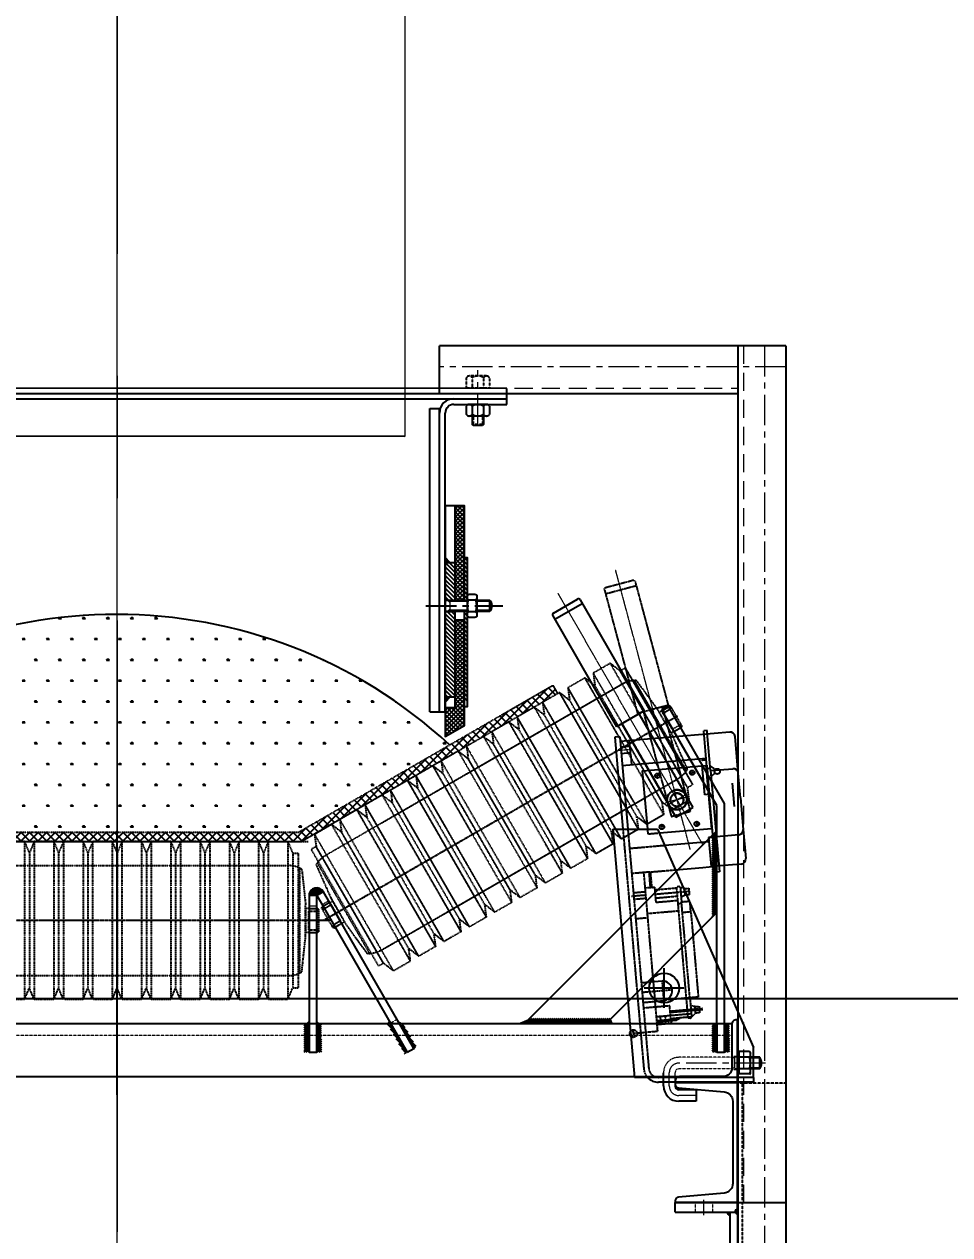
# Model space of a CAD drawing. Header units: millimetres. Extents: x -243837 to -5443, y 40 to 285140.
# Drawn here: x -191107 to -190144, y 122753 to 124011 of the extents above; entities that cross this region are included whole.
import ezdxf

# ---------------------------------------------------------------- set-up
doc = ezdxf.new("R2010")
doc.units = ezdxf.units.MM
for name, pattern in [('( Dashed )', [0.75, 0.5, -0.25]), ('CENTER', [50.8, 31.75, -6.35, 6.35, -6.35]), ('CENTER2', [1.125, 0.75, -0.125, 0.125, -0.125]), ('CONTINOUS', [0]), ('DASHDOT2', [0.5, 0.25, -0.125, 0, -0.125]), ('HIDDEN', [0.375, 0.25, -0.125]), ('HIDDEN2', [0.1875, 0.125, -0.0625])]:
    doc.linetypes.add(name, pattern=pattern)
for name, color, linetype, lineweight in [('CEN', 1, 'CENTER', 9), ('DIM', 1, 'Continuous', 9), ('HID', 2, 'HIDDEN', 5), ('HIDDEN', 2, 'HIDDEN', 0), ('R-CENTER', 1, 'CENTER2', 5), ('R-OBJECT', 2, 'Continuous', 20)]:
    doc.layers.add(name, color=color, linetype=linetype, lineweight=lineweight)
for name, color, linetype in [('CL', 7, 'Continuous'), ('DWG', 7, 'Continuous'), ('hat1', 6, 'Continuous'), ('object line', 4, 'Continuous'), ('REF', 6, 'DASHDOT2')]:
    doc.layers.add(name, color=color, linetype=linetype)
doc.styles.add('KA', font='romans.shx', dxfattribs={"width": 0.7})
doc.dimstyles.new('rakesh', dxfattribs={"dimscale": 160, "dimtxt": 2.5, "dimasz": 1, "dimexe": 0.8, "dimexo": 0.8, "dimgap": 1, "dimtad": 1, "dimdec": 0, "dimzin": 0, "dimdsep": 46, "dimtxsty": 'KA', "dimblk": 'OBLIQUE', "dimcen": 1.5, "dimclrd": 1, "dimclre": 1, "dimclrt": 2, "dimadec": 0, "dimazin": 0, "dimtfac": 1, "dimtdec": 0, "dimtmove": 0, "dimatfit": 2, "dimfxl": 0, "dimtolj": 1, "dimtzin": 0, "dimlwd": -1, "dimlwe": -1, "dimarcsym": 1})
doc.dimstyles.new('rakesh$0', dxfattribs={"dimscale": 160, "dimtxt": 2.5, "dimasz": 1, "dimexe": 0.8, "dimexo": 0.8, "dimgap": 1, "dimtad": 1, "dimdec": 0, "dimzin": 0, "dimdsep": 46, "dimtxsty": 'KA', "dimblk": 'OBLIQUE', "dimcen": 1.5, "dimclrd": 1, "dimclre": 1, "dimclrt": 2, "dimadec": 0, "dimazin": 0, "dimtfac": 1, "dimtdec": 0, "dimtmove": 0, "dimatfit": 2, "dimfxl": 1, "dimtolj": 1, "dimtzin": 0, "dimlwd": -1, "dimlwe": -1, "dimarcsym": 1})
pattern_1 = [(135, (-20903.0305, 437.4804), (-1.06066017, -1.06066017), [])]

# ---------------------------------------------------------------- blocks, each defined once
blk = doc.blocks.new('_Oblique')
at = {"color": 0, "linetype": 'ByBlock', "lineweight": -2}
blk.add_line((-0.5, -0.5), (0.5, 0.5), dxfattribs=at)
blk = doc.blocks.new('*D224')
at = {"layer": 'DEFPOINTS', "color": 0, "ltscale": 10, "transparency": 16777216}
for p in [(-106760.2, 129714.9), (-190510.6, 125814.8, -169.4), (-106760.2, 110177.3)]:
    blk.add_point(p, dxfattribs=at)
at = {"layer": 'R-OBJECT', "color": 1, "ltscale": 10, "transparency": 16777216}
for p, q in [((-190510.6, 125942.8), (-190510.6, 129906.9)), ((-106760.2, 110305.3), (-106760.2, 129906.9)), ((-190510.6, 129714.9), (-106760.2, 129714.9))]:
    blk.add_line(p, q, dxfattribs=at)
at = {"layer": 'R-OBJECT', "color": 1, "ltscale": 10, "transparency": 16777216, "xscale": 160, "yscale": 160, "zscale": 160, "rotation": 180}
blk.add_blockref('_Oblique', (-190510.6, 129714.9), dxfattribs=at)
at = {"layer": 'R-OBJECT', "color": 1, "ltscale": 10, "transparency": 16777216, "xscale": 160, "yscale": 160, "zscale": 160}
blk.add_blockref('_Oblique', (-106760.2, 129714.9), dxfattribs=at)
at = {"layer": 'R-OBJECT', "color": 2, "ltscale": 10, "transparency": 16777216, "insert": (-148635.4, 130179.7), "char_height": 400, "attachment_point": 5, "style": 'KA'}
blk.add_mtext('\\A1;83750 (HORIZONTAL PULLEY CRS.)', dxfattribs=at)
blk = doc.blocks.new('sdfsdf')
at = {"color": 4, "linetype": 'CONTINOUS', "ltscale": 0.4}
for p, q in [((96750612.5, 320537510.2), (96750612.5, 320537381.2)), ((96750614.5, 320537512.2), (96750642.5, 320537512.2)), ((96750644.5, 320537510.2), (96750644.5, 320537381.2)), ((96750612.5, 320537506.1), (96750644.5, 320537506.1)), ((96750644.5, 320537381.2), (96750612.5, 320537381.2)), ((96750618.6, 320537381.2), (96750618.6, 320537272.3)), ((96750638.4, 320537381.2), (96750638.4, 320537272.3)), ((96750618.6, 320537272.3), (96750638.4, 320537272.3))]:
    blk.add_line(p, q, dxfattribs=at)
for radius in [9.94, 6.65]:
    blk.add_circle((96750628.5, 320537287), radius, dxfattribs=at)
for centre, start, end in [((96750614.5, 320537510.2), 90, 180), ((96750642.5, 320537510.2), 360, 90)]:
    blk.add_arc(centre, 2, start, end, dxfattribs=at)
at = {"layer": 'CEN', "linetype": 'CENTER2', "ltscale": 0.5}
blk.add_line((96750628.5, 320537235), (96750628.5, 320537526.7), dxfattribs=at)
at = {"layer": 'CEN', "linetype": 'CENTER2', "ltscale": 0.4}
blk.add_line((96750640.4, 320537287), (96750616.6, 320537287), dxfattribs=at)
blk = doc.blocks.new('A$C34025915')
at = {"color": 6, "linetype": 'CENTER2', "ltscale": 0.2}
for p, q in [((0, 275.2), (0, 146.2)), ((32, 271.1), (0, 271.1)), ((30, 277.2), (2, 277.2)), ((32, 275.2), (32, 146.2)), ((0, 146.2), (32, 146.2)), ((6.1, 146.2), (6.1, 37.3)), ((25.9, 146.2), (25.9, 37.3)), ((25.9, 37.3), (6.1, 37.3))]:
    blk.add_line(p, q, dxfattribs=at)
for radius in [9.94, 6.65]:
    blk.add_circle((16, 52), radius, dxfattribs=at)
for centre, start, end in [((2, 275.2), 90, 180), ((30, 275.2), 0, 90)]:
    blk.add_arc(centre, 2, start, end, dxfattribs=at)
at = {"layer": 'CEN', "linetype": 'CENTER2', "ltscale": 0.5}
blk.add_line((16, 0), (16, 291.7), dxfattribs=at)
at = {"layer": 'CEN', "linetype": 'CENTER2', "ltscale": 0.4}
blk.add_line((4.1, 52), (27.9, 52), dxfattribs=at)
blk = doc.blocks.new('A$C52244C49')
at = {"color": 4, "linetype": 'Continuous', "ltscale": 0.4}
for p, q in [((196, 172.7), (158.9, 172.7)), ((199.7, 172.7), (196, 172.7)), ((220.9, 172.7), (199.7, 172.7)), ((220.9, 172.7), (252.8, 172.7)), ((252.8, 172.7), (282.4, 172.7)), ((153.9, 167.7), (153.9, 56.9)), ((191, 145.1), (191, 167.7)), ((205.3, 165.6), (229.2, 165.6)), ((257.8, 167.7), (257.8, 141.7)), ((287.4, 167.7), (287.4, 141.7)), ((287.4, 167.7), (287.4, 167.7)), ((189.3, 148.8), (186.1, 145.1)), ((189.3, 148.8), (194.3, 148.8)), ((194.3, 148.8), (197, 145.1)), ((156.5, 145.1), (150.3, 145.1)), ((150.3, 145.1), (150.3, 141.7)), ((191, 141.7), (150.3, 141.7)), ((191, 145.1), (156.5, 145.1)), ((178.5, 141.7), (178.5, 56.9)), ((179.5, 141.7), (179, 141)), ((179, 141), (179, 138.1)), ((179, 138.1), (179.5, 137.2)), ((179.5, 141.7), (180.1, 141)), ((179.5, 139.2), (179.5, 139.6)), ((180.1, 138.1), (179.5, 137.2)), ((180.1, 141), (180.1, 138.1)), ((185.1, 141.7), (214.6, 141.7)), ((214.6, 137.2), (185.1, 137.2)), ((188.7, 145.1), (188.7, 141.7)), ((191, 145.1), (293.3, 145.1)), ((293.3, 141.7), (191, 141.7)), ((214.6, 141.7), (214.6, 137.2)), ((257.8, 141.7), (257.8, 137.2)), ((257.8, 137.2), (287.4, 137.2)), ((261.2, 141.7), (291.9, 141.7)), ((262.2, 137.2), (262.2, 92.6)), ((285.2, 141.7), (285.2, 137.2)), ((286.3, 141.7), (286.3, 137.2)), ((287.4, 129), (287.4, 141.7)), ((293.3, 145.1), (293.3, 141.7)), ((287.4, 101.1), (287.4, 129)), ((417.2, 88.1), (417.2, 83.4)), ((397.7, 66.3), (397.7, 77.9)), ((417.7, 71.3), (417.7, 77.9)), ((169, 66.2), (153.9, 66.2)), ((159.5, 66.2), (159.5, 56.9)), ((166.1, 66.2), (166.1, 56.9)), ((169, 66.2), (178.5, 66.2)), ((394.3, 68.9), (415.8, 68.9))]:
    blk.add_line(p, q, dxfattribs=at)
at = {"color": 3, "linetype": '( Dashed )'}
for p, q in [((307.1, 108.9), (307.1, 112.9)), ((307.1, 112.9), (313.6, 112.9)), ((313.6, 112.9), (313.6, 108.9)), ((320.1, 104.4), (320.1, 111.9)), ((332, 112.9), (321.1, 112.9)), ((331, 111.9), (331, 104.4)), ((332, 112.9), (417.2, 112.9)), ((417.2, 112.9), (417.2, 104.4)), ((426.5, 108.9), (426.5, 112.9)), ((426.5, 112.9), (429.1, 112.9)), ((429.1, 116.2), (429.1, 83.7)), ((430.3, 116.2), (430.3, 83.4)), ((430.3, 112.9), (433, 112.9)), ((433, 112.9), (433, 108.9)), ((287.4, 75.2), (287.4, 101.1)), ((304.6, 103.4), (304.6, 100.9)), ((429.1, 100.9), (304.6, 100.9)), ((307.1, 108.9), (305.6, 104.4)), ((305.6, 104.4), (320.1, 104.4)), ((306, 100.9), (306, 78.9)), ((313.6, 108.9), (307.1, 108.9)), ((313.6, 108.9), (315.5, 104.4)), ((314.3, 100.9), (314.3, 78.9)), ((318.6, 100.9), (318.6, 78.9)), ((322.8, 104.4), (320.1, 104.4)), ((321.8, 103.4), (321.8, 100.9)), ((417.2, 104.4), (322.8, 104.4)), ((329.1, 100.9), (329.1, 68.9)), ((417, 104.4), (429.1, 104.4)), ((417.2, 104.4), (417.2, 88.1)), ((426.5, 108.9), (425.2, 104.4)), ((429.1, 108.9), (426.5, 108.9)), ((433, 108.9), (430.3, 108.9)), ((430.3, 104.4), (436.5, 104.4)), ((437.5, 100.9), (430.3, 100.9)), ((433, 108.9), (436.5, 104.4)), ((433.4, 104.2), (433.4, 83.4)), ((436.5, 104.4), (436.5, 83.4)), ((437.5, 103.4), (437.5, 100.9)), ((262.2, 92.6), (262.2, 56.9)), ((429.1, 83.4), (429.1, 88)), ((436.5, 91.8), (437.5, 91.8)), ((437.5, 91.8), (437.5, 68.9)), ((437.5, 89.8), (438.6, 89.8)), ((438.6, 89.8), (438.6, 68.9)), ((287.4, 75.2), (287.4, 76.7)), ((287.4, 75.2), (287.4, 56.9)), ((288.4, 75.7), (302.2, 75.7)), ((288.4, 74.2), (302.2, 74.2)), ((318.6, 78.9), (303.2, 78.9)), ((303.2, 78.9), (303.2, 76.7)), ((303.2, 76.6), (303.2, 75.2)), ((303.2, 75), (303.2, 68.9)), ((436.5, 83.4), (423.5, 83.4)), ((423.5, 83.4), (423.5, 56.9)), ((433.4, 83.4), (433.4, 68.9)), ((433.4, 83.4), (433.4, 77.9)), ((433.4, 77.9), (441.3, 77.9)), ((436.5, 83.4), (441.3, 83.4)), ((441.3, 80.9), (438.6, 80.9)), ((441.3, 74.8), (438.6, 74.8)), ((441.3, 83.4), (441.3, 68.9)), ((287.4, 68.9), (394.1, 68.9)), ((307, 68.9), (307, 56.9)), ((310.3, 68.5), (310.3, 54.6)), ((313.6, 68.9), (313.6, 56.9)), ((332.9, 56.9), (332.9, 68.9)), ((397.7, 56.9), (397.7, 66.1)), ((415.9, 68.9), (448.1, 68.9)), ((417.7, 56.9), (417.7, 71.3)), ((433.4, 72.9), (437.5, 72.9)), ((448.1, 68.9), (448.1, 53.5)), ((448.1, 53.5), (448.1, 44.6)), ((448.1, 44.6), (444.3, 44.6)), ((444.3, 44.6), (452, 44.6))]:
    blk.add_line(p, q, dxfattribs=at)
at = {"color": 1, "linetype": 'CENTER2', "ltscale": 0.4}
for p, q in [((310.4, 112.9), (310.4, 78.9)), ((407.7, 87.2), (407.7, 56.9)), ((397.7, 77.9), (417.7, 77.9)), ((407.7, 77.9), (407.7, 77.9))]:
    blk.add_line(p, q, dxfattribs=at)
at = {"color": 4, "linetype": 'Continuous', "ltscale": 0.4}
blk.add_lwpolyline([(244.2, 76.9), (185.3, 76.9), (185.3, 140.9), (249.3, 140.9), (249.3, 88.2)], dxfattribs=at)
at = {"color": 3, "linetype": '( Dashed )'}
blk.add_lwpolyline([(249.3, 88.2), (249.3, 76.9), (244.2, 76.9)], dxfattribs=at)
at = {"color": 4, "linetype": 'Continuous', "ltscale": 0.4}
for centre, radius in [((192.4, 151.7), 2.74), ((179.5, 139.4), 0.189), ((191.4, 126.5), 2.33), ((243.2, 126.5), 2.33), ((191.4, 91.3), 2.33), ((243.2, 91.3), 2.33)]:
    blk.add_circle(centre, radius, dxfattribs=at)
at = {"color": 3, "linetype": '( Dashed )'}
blk.add_circle((448.1, 44.6), 3.84, dxfattribs=at)
at = {"color": 4, "linetype": 'Continuous', "ltscale": 0.4}
for centre, radius, start, end in [((158.9, 167.7), 5, 90, 180), ((196, 167.7), 5, 90, 180), ((252.8, 167.7), 5, 0, 90), ((282.4, 167.7), 5, 0, 90), ((407.7, 77.2), 10, 4.0575, 175.9425), ((416.2, 83.4), 1, 270, 0)]:
    blk.add_arc(centre, radius, start, end, dxfattribs=at)
at = {"color": 3, "linetype": '( Dashed )'}
for centre, start, end in [((321.1, 111.9), 90, 180), ((332, 111.9), 90, 180), ((305.6, 103.4), 90, 180), ((322.8, 103.4), 90, 180), ((436.5, 103.4), 0, 90), ((288.4, 76.7), 180, 270), ((288.4, 75.2), 180, 270), ((302.2, 76.7), 270, 0), ((302.2, 75.2), 270, 0)]:
    blk.add_arc(centre, 1, start, end, dxfattribs=at)
at = {"layer": 'CEN', "linetype": 'CENTER2', "ltscale": 0.4}
for p, q in [((194.2, 126.5), (188.6, 126.5)), ((191.4, 123.7), (191.4, 129.3)), ((240.4, 126.5), (246, 126.5)), ((243.2, 123.7), (243.2, 129.3)), ((194.2, 91.3), (188.6, 91.3)), ((191.4, 94.1), (191.4, 88.5)), ((240.4, 91.3), (246, 91.3)), ((243.2, 94.1), (243.2, 88.5)), ((162.8, 68.5), (162.8, 54.6))]:
    blk.add_line(p, q, dxfattribs=at)
at = {"color": 2, "linetype": 'CENTER2', "ltscale": 0.4, "rotation": 114.9653091154607}
blk.add_blockref('sdfsdf', (331423107, 47578514), dxfattribs=at)
at = {"extrusion": (0, 0, -1), "zscale": -1, "rotation": 260.0346911340956}
blk.add_blockref('A$C34025915', (-265.7, 133.6), dxfattribs=at)
blk = doc.blocks.new('A$C29186A4B')
at = {"color": 4}
for p, q in [((4.5, 348.2), (-0.4, 347.8)), ((-0.4, 347.8), (7.7, 255)), ((4.5, 348.2), (12.7, 255)), ((-2.4, 255), (42.7, 255)), ((-2.4, 255), (19.5, 5)), ((42.7, 255), (139.3, 35)), ((139.3, 5), (139.3, 35)), ((43.7, 5), (19.5, 5)), ((139.3, 5), (43.7, 5)), ((139.3, 5), (139.3, 0)), ((139.3, 0), (43.7, 0))]:
    blk.add_line(p, q, dxfattribs=at)
at = {"color": 3, "linetype": '( Dashed )'}
for p, q in [((7.7, 255), (28.8, 13.7)), ((12.7, 255), (33.8, 14.1))]:
    blk.add_line(p, q, dxfattribs=at)
at = {"color": 1}
for p, q in [((49.3, 75), (49.3, 115)), ((69.3, 95), (29.3, 95))]:
    blk.add_line(p, q, dxfattribs=at)
at = {"color": 4}
blk.add_circle((49.3, 95), 15, dxfattribs=at)
at = {"color": 3, "linetype": '( Dashed )'}
for radius, end in [(15, 221.8103), (10, 270)]:
    blk.add_arc((43.7, 15), radius, 185, end, dxfattribs=at)
at = {"color": 4}
blk.add_arc((43.7, 15), 15, 221.8103, 270, dxfattribs=at)
blk = doc.blocks.new('A$C0224318D')
at = {"rotation": 275}
blk.add_blockref('A$C52244C49', (-1.8, 491.6), dxfattribs=at)
at = {"color": 3, "linetype": '( Dashed )'}
blk.add_blockref('A$C29186A4B', (63.3, 0), dxfattribs=at)
blk = doc.blocks.new('UUUU')
at = {"layer": 'HID', "ltscale": 0.5}
for p, q in [((18623.5, 143.9), (18631.5, 143.9)), ((19038.5, 143.9), (19030.5, 143.9))]:
    blk.add_line(p, q, dxfattribs=at)
at = {"layer": 'REF'}
for p, q in [((18653.5, 238.4), (18648.5, 226.4)), ((18653.5, 238.4), (18653.5, 74.4)), ((18653.5, 238.4), (18673.9, 238.4)), ((18673.9, 238.4), (18678.9, 226.4)), ((18673.9, 238.4), (18673.9, 74.4)), ((18683.9, 238.4), (18678.9, 226.4)), ((18683.9, 238.4), (18683.9, 74.4)), ((18704.3, 238.4), (18683.9, 238.4)), ((18683.9, 238.4), (18683.9, 74.4)), ((18704.3, 238.4), (18709.3, 226.4)), ((18704.3, 238.4), (18704.3, 74.4)), ((18714.3, 238.4), (18709.3, 226.4)), ((18714.3, 238.4), (18714.3, 74.4)), ((18734.8, 238.4), (18714.3, 238.4)), ((18714.3, 238.4), (18714.3, 74.4)), ((18734.8, 238.4), (18739.8, 226.4)), ((18734.8, 238.4), (18734.8, 74.4)), ((18744.8, 238.4), (18739.8, 226.4)), ((18744.8, 238.4), (18744.8, 74.4)), ((18765.2, 238.4), (18744.8, 238.4)), ((18744.8, 238.4), (18744.8, 74.4)), ((18765.2, 238.4), (18770.2, 226.4)), ((18765.2, 238.4), (18765.2, 74.4)), ((18775.2, 238.4), (18770.2, 226.4)), ((18775.2, 238.4), (18775.2, 74.4)), ((18795.6, 238.4), (18775.2, 238.4)), ((18775.2, 238.4), (18775.2, 74.4)), ((18795.6, 238.4), (18800.6, 226.4)), ((18795.6, 238.4), (18795.6, 74.4)), ((18805.6, 238.4), (18800.6, 226.4)), ((18805.6, 238.4), (18805.6, 74.4)), ((18826, 238.4), (18805.6, 238.4)), ((18805.6, 238.4), (18805.6, 74.4)), ((18826, 238.4), (18831, 226.4)), ((18826, 238.4), (18826, 74.4)), ((18836, 238.4), (18831, 226.4)), ((18836, 238.4), (18836, 74.4)), ((18856.4, 238.4), (18836, 238.4)), ((18836, 238.4), (18836, 74.4)), ((18856.4, 238.4), (18861.4, 226.4)), ((18856.4, 238.4), (18856.4, 74.4)), ((18866.4, 238.4), (18861.4, 226.4)), ((18866.4, 238.4), (18866.4, 74.4)), ((18886.8, 238.4), (18866.4, 238.4)), ((18866.4, 238.4), (18866.4, 74.4)), ((18886.8, 238.4), (18891.8, 226.4)), ((18886.8, 238.4), (18886.8, 74.4)), ((18896.8, 238.4), (18891.8, 226.4)), ((18896.8, 238.4), (18896.8, 74.4)), ((18917.3, 238.4), (18896.8, 238.4)), ((18896.8, 238.4), (18896.8, 74.4)), ((18917.3, 238.4), (18922.3, 226.4)), ((18917.3, 238.4), (18917.3, 74.4)), ((18927.3, 238.4), (18922.3, 226.4)), ((18927.3, 238.4), (18927.3, 74.4)), ((18947.7, 238.4), (18927.3, 238.4)), ((18927.3, 238.4), (18927.3, 74.4)), ((18947.7, 238.4), (18952.7, 226.4)), ((18947.7, 238.4), (18947.7, 74.4)), ((18957.7, 238.4), (18952.7, 226.4)), ((18957.7, 238.4), (18957.7, 74.4)), ((18978.1, 238.4), (18957.7, 238.4)), ((18957.7, 238.4), (18957.7, 74.4)), ((18978.1, 238.4), (18978.1, 74.4)), ((18978.1, 238.4), (18983.1, 226.4)), ((18988.1, 238.4), (18983.1, 226.4)), ((18988.1, 238.4), (18988.1, 74.4)), ((18988.1, 238.4), (19008.5, 238.4)), ((19008.5, 238.4), (19008.5, 74.4)), ((19008.5, 238.4), (19013.5, 226.4)), ((18642.5, 86.4), (18642.5, 226.4)), ((18648.5, 226.4), (18642.5, 226.4)), ((18648.5, 226.4), (18648.5, 86.4)), ((18678.9, 226.4), (18678.9, 86.4)), ((18709.3, 226.4), (18709.3, 86.4)), ((18739.8, 226.4), (18739.8, 86.4)), ((18770.2, 226.4), (18770.2, 86.4)), ((18800.6, 226.4), (18800.6, 86.4)), ((18831, 226.4), (18831, 86.4)), ((18861.4, 226.4), (18861.4, 86.4)), ((18891.8, 226.4), (18891.8, 86.4)), ((18922.3, 226.4), (18922.3, 86.4)), ((18952.7, 226.4), (18952.7, 86.4)), ((18983.1, 226.4), (18983.1, 86.4)), ((19013.5, 226.4), (19013.5, 86.4)), ((19013.5, 226.4), (19019.5, 226.4)), ((19019.5, 86.4), (19019.5, 226.4)), ((18639, 209.5), (18635, 172.4)), ((18641, 102.1), (18641, 210.7)), ((18652.4, 213.5), (19009.6, 213.5)), ((19021, 102.1), (19021, 210.7)), ((19023, 209.5), (19027, 172.4)), ((18621.5, 167.9), (18622.5, 168.9)), ((18621.5, 167.9), (18621.5, 144.9)), ((18621.5, 166), (18623.5, 166)), ((18622.5, 168.9), (18623.5, 168.9)), ((18622.5, 166), (18622.5, 168.9)), ((18631, 168.9), (18623, 168.9)), ((18632, 168.9), (18623.5, 168.9)), ((18632, 166), (18623.5, 166)), ((18632, 168.9), (18635, 168.9)), ((18632, 166), (18632, 146.7)), ((18635, 140.4), (18635, 172.4)), ((18635, 168.9), (18635, 143.9)), ((19027, 140.4), (19027, 172.4)), ((19030, 168.9), (19027, 168.9)), ((19027, 168.9), (19027, 143.9)), ((19030, 168.9), (19038.5, 168.9)), ((19030, 166), (19030, 146.7)), ((19030, 166), (19038.5, 166)), ((19031, 168.9), (19039.1, 168.9)), ((19039.5, 168.9), (19038.5, 168.9)), ((19040.5, 166), (19038.5, 166)), ((19039.5, 166), (19039.5, 168.9)), ((19040.5, 167.9), (19039.5, 168.9)), ((19040.5, 167.9), (19040.5, 144.9)), ((18621.5, 146.7), (18623.5, 146.7)), ((18621.5, 144.9), (18622.5, 143.9)), ((18622.5, 143.9), (18622.5, 146.7)), ((18622.5, 143.9), (18623.5, 143.9)), ((18631, 143.9), (18623, 143.9)), ((18632, 146.7), (18623.5, 146.7)), ((18632, 143.9), (18623.5, 143.9)), ((18632, 143.9), (18623.5, 143.9)), ((18632, 143.9), (18635, 143.9)), ((18639, 103.2), (18635, 140.4)), ((19023, 103.2), (19027, 140.4)), ((19030, 143.9), (19027, 143.9)), ((19030, 146.7), (19038.5, 146.7)), ((19030, 143.9), (19038.5, 143.9)), ((19030, 143.9), (19038.5, 143.9)), ((19031, 143.9), (19039, 143.9)), ((19031, 143.9), (19039.1, 143.9)), ((19031, 143.9), (19039.1, 143.9)), ((19040.5, 146.7), (19038.5, 146.7)), ((19039.5, 143.9), (19038.5, 143.9)), ((19039.5, 143.9), (19039.5, 146.7)), ((19040.5, 144.9), (19039.5, 143.9)), ((18652.4, 99.2), (19009.6, 99.2)), ((18648.5, 86.4), (18642.5, 86.4)), ((18653.5, 74.4), (18648.5, 86.4)), ((18673.9, 74.4), (18678.9, 86.4)), ((18683.9, 74.4), (18678.9, 86.4)), ((18704.3, 74.4), (18709.3, 86.4)), ((18714.3, 74.4), (18709.3, 86.4)), ((18734.8, 74.4), (18739.8, 86.4)), ((18744.8, 74.4), (18739.8, 86.4)), ((18765.2, 74.4), (18770.2, 86.4)), ((18775.2, 74.4), (18770.2, 86.4)), ((18795.6, 74.4), (18800.6, 86.4)), ((18805.6, 74.4), (18800.6, 86.4)), ((18826, 74.4), (18831, 86.4)), ((18836, 74.4), (18831, 86.4)), ((18856.4, 74.4), (18861.4, 86.4)), ((18866.4, 74.4), (18861.4, 86.4)), ((18886.8, 74.4), (18891.8, 86.4)), ((18896.8, 74.4), (18891.8, 86.4)), ((18917.3, 74.4), (18922.3, 86.4)), ((18927.3, 74.4), (18922.3, 86.4)), ((18947.7, 74.4), (18952.7, 86.4)), ((18957.7, 74.4), (18952.7, 86.4)), ((18978.1, 74.4), (18983.1, 86.4)), ((18988.1, 74.4), (18983.1, 86.4)), ((19008.5, 74.4), (19013.5, 86.4)), ((19013.5, 86.4), (19019.5, 86.4)), ((18653.5, 74.4), (18673.9, 74.4)), ((18704.3, 74.4), (18683.9, 74.4)), ((18734.8, 74.4), (18714.3, 74.4)), ((18765.2, 74.4), (18744.8, 74.4)), ((18795.6, 74.4), (18775.2, 74.4)), ((18826, 74.4), (18805.6, 74.4)), ((18856.4, 74.4), (18836, 74.4)), ((18886.8, 74.4), (18866.4, 74.4)), ((18917.3, 74.4), (18896.8, 74.4)), ((18947.7, 74.4), (18927.3, 74.4)), ((18978.1, 74.4), (18957.7, 74.4)), ((19008.5, 74.4), (18988.1, 74.4))]:
    blk.add_line(p, q, dxfattribs=at)
for centre, start, end in [((18652.5, 188.6), 90.1947, 122.8576), ((19009.5, 188.6), 57.1424, 89.8053), ((18652.5, 124.1), 237.1424, 269.8053), ((19009.5, 124.1), 270.1947, 302.8576)]:
    blk.add_arc(centre, 24.9, start, end, dxfattribs=at)
blk = doc.blocks.new('A$C48971B6E')
at = {"linetype": 'Continuous'}
h = blk.add_hatch(dxfattribs=at)
h.set_pattern_fill('ANSI31', color=1, style=0)
h.set_pattern_definition([(45, (-17817.6909, 554.75562), (-0.08838834765, 0.08838834765), [])])
h.paths.add_polyline_path([(199.5, 185.5, -0.767327), (214.4, 189.5), (207.5, 185.5)])
h = blk.add_hatch(dxfattribs=at)
h.set_pattern_fill('ANSI31', color=1, scale=12, style=0)
h.set_pattern_definition([(135, (18382.3739, -2.6995), (1.06066017, 1.06066017), [])])
h.paths.add_polyline_path([(304.5, 39.5), (301.1, 39.5), (308.8, 26.1), (311.4, 27.6)])
h.paths.add_polyline_path([(291.8, 39.5), (288.4, 39.5), (299.3, 20.6), (301.9, 22.1)])
h.paths.add_polyline_path([(284.8, 51.7), (281.3, 51.7), (288.4, 39.5), (291.8, 39.5)])
h.paths.add_polyline_path([(297.5, 51.7), (294, 51.7), (301.1, 39.5), (304.5, 39.5)])
at = {"layer": 'DWG'}
h = blk.add_hatch(dxfattribs=at)
h.set_pattern_fill('ANSI31', color=1, scale=12, angle=90, style=0)
h.set_pattern_definition(pattern_1)
h.paths.add_polyline_path([(618.5, 247.7), (623.5, 252.7), (623.5, 167.9), (618.5, 162.9)])
h = blk.add_hatch(dxfattribs=at)
h.set_pattern_fill('ANSI31', color=1, scale=12, style=0)
h.set_pattern_definition([(45, (-20479.0305, 437.4804), (-1.06066017, 1.06066017), [])])
h.paths.add_polyline_path([(194.5, 40.5), (199.5, 40.5), (199.5, 22.7), (194.5, 22.7)])
h.paths.add_polyline_path([(194.5, 52.7), (199.5, 52.7), (199.5, 40.5), (194.5, 40.5)])
h = blk.add_hatch(dxfattribs=at)
h.set_pattern_fill('ANSI31', color=1, scale=12, angle=90, style=0)
h.set_pattern_definition([(135, (-20479.0305, 437.4804), (-1.06066017, -1.06066017), [])])
h.paths.add_polyline_path([(212.5, 40.5), (207.5, 40.5), (207.5, 22.7), (212.5, 22.7)])
h.paths.add_polyline_path([(212.5, 52.7), (207.5, 52.7), (207.5, 40.5), (212.5, 40.5)])
h = blk.add_hatch(dxfattribs=at)
h.set_pattern_fill('ANSI31', color=1, scale=12, angle=90, style=0)
h.set_pattern_definition(pattern_1)
h.paths.add_polyline_path([(428.5, 57.7), (513.4, 57.7), (508.4, 52.7), (423.5, 52.7)])
h = blk.add_hatch(dxfattribs=at)
h.set_pattern_fill('ANSI31', color=1, scale=12, style=0)
h.set_pattern_definition([(45, (-20903.0305, 437.4804), (-1.06066017, 1.06066017), [])])
h.paths.add_polyline_path([(618.5, 40.5), (623.5, 40.5), (623.5, 22.7), (618.5, 22.7)])
h.paths.add_polyline_path([(618.5, 52.7), (623.5, 52.7), (623.5, 40.5), (618.5, 40.5)])
h = blk.add_hatch(dxfattribs=at)
h.set_pattern_fill('ANSI31', color=1, scale=12, angle=90, style=0)
h.set_pattern_definition(pattern_1)
h.paths.add_polyline_path([(636.5, 40.5), (631.5, 40.5), (631.5, 22.7), (636.5, 22.7)])
h.paths.add_polyline_path([(636.5, 52.7), (631.5, 52.7), (631.5, 40.5), (636.5, 40.5)])
at = {"layer": 'REF'}
h = blk.add_hatch(dxfattribs=at)
h.set_pattern_fill('ANSI37', color=256, scale=50, style=0)
h.set_pattern_definition([(45, (-24422.588, 492.919), (-4.4194174, 4.4194174), []), (135, (-24422.588, 492.919), (-4.4194174, -4.4194174), [])])
h.paths.add_polyline_path([(457.9, 395.3), (452.9, 404), (188.8, 251.5), (0, 251.5), (0, 241.5), (191.5, 241.5)])
h.paths.add_polyline_path([(0, 251.5), (-188.8, 251.5), (-452.9, 404), (-457.9, 395.3), (-191.5, 241.5), (0, 241.5)])
at = {"color": 1, "linetype": 'CENTER2'}
for p, q in [((582.4, 371.9), (214.5, 159.5)), ((0, 0), (0, 252.5)), ((221.5, 159.5), (-214.5, 159.5))]:
    blk.add_line(p, q, dxfattribs=at)
at = {"color": 0}
for p, q in [((623.5, 22.7), (623.5, 279)), ((631.5, 22.7), (631.5, 281.1)), ((623.5, 252.7), (423.5, 52.7)), ((623.5, 167.9), (508.4, 52.7)), ((-639, 52.7), (639, 52.7)), ((639, 51.5), (639, 52.7)), ((-630, -2.5), (630, -2.5))]:
    blk.add_line(p, q, dxfattribs=at)
at = {"color": 6, "linetype": 'DASHDOT2'}
blk.add_line((198.5, 241.5), (-191.5, 241.5), dxfattribs=at)
at = {"color": 0}
blk.add_lwpolyline([(623.5, 52.7), (623.5, 22.7), (631.5, 22.7), (631.5, 52.7)], dxfattribs=at)
at = {"color": 1, "linetype": 'Continuous'}
blk.add_arc((207.5, 185.5), 8, 30, 180, dxfattribs=at)
for points in [[(199.5, 55.7), (196.5, 52.7), (199.5, 52.7)], [(207.5, 55.7), (210.5, 52.7), (207.5, 52.7)], [(282.4, 55.7), (280.7, 52.7), (284.2, 52.7)], [(293.4, 52.7), (293.4, 52.7), (291.7, 55.7), (296.9, 52.7)]]:
    blk.add_solid(points, dxfattribs=at)
at = {"color": 1}
for points in [[(428.5, 57.7), (416.4, 52.7), (423.5, 52.7)], [(513.4, 57.7), (515.4, 52.7), (508.4, 52.7)]]:
    blk.add_solid(points, dxfattribs=at)
at = {"layer": 'CEN'}
for p, q in [((574, -12.2), (574, 1.5)), ((673.9, 11.5), (584, 11.5)), ((602, -22.2), (584, -22.2))]:
    blk.add_line(p, q, dxfattribs=at)
for centre, start, end in [((584, 1.5), 90, 180), ((584, -12.2), 180, 270)]:
    blk.add_arc(centre, 10, start, end, dxfattribs=at)
at = {"layer": 'DWG'}
for p, q in [((572.9, 382.6), (566, 378.6)), ((623.5, 279), (566, 378.6)), ((631.5, 281.1), (572.9, 382.6)), ((214.4, 189.5), (207.5, 185.5)), ((308.4, 26.7), (214.4, 189.5)), ((207.5, 185.5), (199.5, 185.5)), ((199.5, 185.5), (199.5, 22.7)), ((207.5, 22.7), (207.5, 185.5)), ((207.5, 185.5), (301.5, 22.7)), ((301.5, 22.7), (308.4, 26.7)), ((199.5, 22.7), (207.5, 22.7)), ((646.5, 21.5), (645, 21.5)), ((646.5, 0.4), (646.5, 23.5)), ((657.2, 23.5), (646.5, 23.5)), ((657.2, 17.5), (646.5, 17.5)), ((657.2, 23.5), (658.5, 21.4)), ((658.5, 1.7), (658.5, 21.4)), ((668, 17.5), (658.5, 17.5)), ((668, 16.8), (658.5, 16.8)), ((668, 5.5), (668, 17.5)), ((568, -12.2), (568, 1.5)), ((646.5, 1.5), (645, 1.5)), ((657.2, 5.5), (646.5, 5.5)), ((657.2, 0.4), (646.5, 0.4)), ((657.2, 0.4), (658.5, 2.5)), ((668, 6.3), (657.6, 6.3)), ((668, 5.5), (658.5, 5.5)), ((580, -2.5), (580, -12.2)), ((602, -16.2), (584, -16.2)), ((602, -16.2), (602, -28.2)), ((602, -28.2), (584, -28.2))]:
    blk.add_line(p, q, dxfattribs=at)
blk.add_lwpolyline([(644, 56.5, 0.414214), (639, 51.5), (639, 6.5, -0.414214), (630, -2.5), (585, -2.5, 0.414214), (580, -7.5), (580, -8.5), (645, -8.5), (645, 56.5), (644, 56.5), (645, 56.5)], format="xyb", dxfattribs=at)
for centre, radius, start, end in [((643.5, 11.5), 15, 336.4634, 23.5366), ((654.3, 20.5), 4.24, 315, 45), ((658.9, 11.5), 10.9, 326.6036, 33.3964), ((654.3, 2.5), 4.24, 315, 45), ((584, -12.2), 16, 180, 270), ((584, -12.2), 4, 180, 270)]:
    blk.add_arc(centre, radius, start, end, dxfattribs=at)
at = {"layer": 'HID', "ltscale": 0.5}
for p, q in [((586.2, 359.7), (579.2, 355.7)), ((219.9, 180), (213, 176)), ((207.5, 174.5), (199.5, 174.5)), ((233.7, 156.2), (226.8, 152.2)), ((207.5, 147), (199.5, 147))]:
    blk.add_line(p, q, dxfattribs=at)
at = {"layer": 'HID', "linetype": 'HIDDEN'}
for p, q in [((284, 53), (290.9, 57)), ((-639, 40.5), (639, 40.5)), ((640, 17.5), (584, 17.5)), ((645, 18.5), (639, 18.5)), ((640, 5.5), (584, 5.5)), ((645, 4.5), (639, 4.5))]:
    blk.add_line(p, q, dxfattribs=at)
at = {"layer": 'HID', "linetype": 'HIDDEN2'}
for p, q in [((640, 5.5), (640, 17.5)), ((642, 16.8), (640, 16.8)), ((642, 5.5), (642, 17.5)), ((580, -2.5), (580, 1.5)), ((642, 6.3), (640, 6.3))]:
    blk.add_line(p, q, dxfattribs=at)
at = {"layer": 'HID'}
for p, q in [((645, 17.5), (642, 17.5)), ((645, 5.5), (642, 5.5))]:
    blk.add_line(p, q, dxfattribs=at)
at = {"layer": 'HID', "linetype": 'HIDDEN2'}
for radius in [16, 4]:
    blk.add_arc((584, 1.5), radius, 90, 180, dxfattribs=at)
at = {"layer": 'REF'}
blk.add_lwpolyline([(452.9, 404), (457.9, 395.3), (191.5, 241.5), (-191.5, 241.5), (-457.9, 395.3), (-452.9, 404), (-188.8, 251.5), (188.8, 251.5), (452.9, 404)], dxfattribs=at)
at = {"color": 0, "xscale": -1, "rotation": 209.9999999999123}
blk.add_blockref('UUUU', (-15986.4, -9012.9), dxfattribs=at)
at = {"color": 0}
blk.add_blockref('UUUU', (-18831, 3.2), dxfattribs=at)
blk = doc.blocks.new('*D228')
at = {"layer": 'DEFPOINTS', "color": 0, "ltscale": 10, "transparency": 16777216}
for p in [(-191009.9, 127989.4), (-191009.9, 115545.1, -13.1), (-108009.9, 113403.9)]:
    blk.add_point(p, dxfattribs=at)
at = {"layer": 'R-OBJECT', "color": 1, "ltscale": 10, "transparency": 16777216}
for p, q in [((-191009.9, 115673.1), (-191009.9, 128181.4)), ((-108009.9, 113531.9), (-108009.9, 128181.4)), ((-108009.9, 127989.4), (-191009.9, 127989.4))]:
    blk.add_line(p, q, dxfattribs=at)
at = {"layer": 'R-OBJECT', "color": 1, "ltscale": 10, "transparency": 16777216, "xscale": 160, "yscale": 160, "zscale": 160, "rotation": 180}
blk.add_blockref('_Oblique', (-191009.9, 127989.4), dxfattribs=at)
at = {"layer": 'R-OBJECT', "color": 1, "ltscale": 10, "transparency": 16777216, "xscale": 160, "yscale": 160, "zscale": 160}
blk.add_blockref('_Oblique', (-108009.9, 127989.4), dxfattribs=at)
at = {"layer": 'R-OBJECT', "color": 2, "ltscale": 10, "transparency": 16777216, "insert": (-149509.9, 128349.4), "char_height": 400, "attachment_point": 5, "style": 'KA'}
blk.add_mtext('\\A1;83000', dxfattribs=at)

msp = doc.modelspace()

# ---------------------------------------------------------------- hatches: boundary and pattern name
at = {"linetype": 'CONTINOUS'}
h = msp.add_hatch(dxfattribs=at)
h.set_pattern_fill('SWAMP', color=8, scale=25)
h.set_pattern_definition([(0, (-222495.978, 126295.097), (12.5, 21.650635), [3.125, -21.875]), (90, (-222494.416, 126295.097), (-12.5, 21.650635), [1.5625, -41.73877]), (90, (-222494.025, 126295.097), (-12.5, 21.650635), [1.25, -42.05127]), (90, (-222494.807, 126295.097), (-12.5, 21.650635), [1.25, -42.05127]), (60, (-222493.635, 126295.097), (-12.5, 21.650635), [1, -24]), (120, (-222495.197, 126295.097), (-25, 1e-08), [1, -24])])
edge = h.paths.add_edge_path()
edge.add_line((-191197.92, 123171.88), (-190820.29, 123171.88))
edge.add_line((-190820.29, 123171.88), (-190664.38, 123262.38))
edge.add_arc((-191010.75, 122887.92), 510.1, 47.23125, 132.67247)
edge.add_line((-191356.5, 123262.96), (-191197.92, 123171.88))
h = msp.add_hatch(color=256)
h.paths.add_polyline_path([(-190375.83, 122776.89), (-190372.94, 122776.89), (-190372.94, 122774, -0.4142136)])
h.paths.add_polyline_path([(-190367.83, 122776.89), (-190364.94, 122776.89), (-190364.94, 122774, -0.4142136)])
msp.add_hatch(color=256).paths.add_polyline_path([(-190364.94, 122779.78), (-190364.94, 122776.89), (-190367.83, 122776.89, -0.4142136)])
at = {"layer": 'DIM'}
h = msp.add_hatch(color=6, dxfattribs=at)
h.dxf.hatch_style = 1
h.paths.add_polyline_path([(-190663.94, 123410.46), (-190666.44, 123412.96), (-190663.94, 123412.96)])
h = msp.add_hatch(color=6, dxfattribs=at)
h.dxf.hatch_style = 1
h.paths.add_polyline_path([(-190663.94, 123403.46), (-190666.44, 123400.96), (-190663.94, 123400.96)])
at = {"layer": 'hat1'}
h = msp.add_hatch(dxfattribs=at)
h.set_pattern_fill('ANSI37', color=256, scale=25, style=0)
h.set_pattern_definition([(135, (-195287.317, 118048.3074), (2.2097087, 2.2097087), []), (45, (-195287.317, 118048.3074), (2.2097087, -2.2097087), [])])
h.paths.add_polyline_path([(-190658.94, 123510.9), (-190648.94, 123510.9), (-190648.94, 123412.96), (-190658.94, 123412.96)])
h.paths.add_polyline_path([(-190658.94, 123392.5), (-190648.94, 123392.5), (-190648.94, 123282.65), (-190668.94, 123271.09), (-190668.94, 123300.9), (-190658.94, 123300.9)])
h = msp.add_hatch(dxfattribs=at)
h.set_pattern_fill('ANSI31', color=256, scale=0.333333, style=0)
h.set_pattern_definition([(135, (-195287.316936, 118041.907403), (0.02946278255, 0.02946278255), [])])
h.paths.add_polyline_path([(-190668.94, 123451.96), (-190668.94, 123456.96), (-190663.94, 123451.96)])
h = msp.add_hatch(dxfattribs=at)
h.set_pattern_fill('ANSI31', color=256, scale=25, style=0)
h.set_pattern_definition([(135, (-205902.579, 105096.7), (2.2097087, 2.2097087), [])])
h.paths.add_polyline_path([(-190648.94, 123456.96), (-190645.94, 123456.96), (-190645.94, 123412.96), (-190648.94, 123412.96)])
h.paths.add_polyline_path([(-190648.94, 123400.96), (-190645.94, 123400.96), (-190645.94, 123397.96), (-190645.94, 123396.96), (-190645.94, 123306.96), (-190648.94, 123306.96)])
h = msp.add_hatch(dxfattribs=at)
h.set_pattern_fill('ANSI31', color=256, scale=25, style=0)
h.set_pattern_definition([(135, (-195287.317, 118046.9074), (2.2097087, 2.2097087), [])])
h.paths.add_polyline_path([(-190668.94, 123451.96), (-190658.94, 123451.96), (-190658.94, 123412.96), (-190668.94, 123412.96)])
h.paths.add_polyline_path([(-190668.94, 123400.96), (-190660.94, 123400.96), (-190658.94, 123400.96), (-190658.94, 123311.96), (-190668.94, 123311.96)])
h = msp.add_hatch(dxfattribs=at)
h.set_pattern_fill('ANSI31', color=256, scale=0.333333, style=0)
h.set_pattern_definition([(135, (-195287.316936, 118051.90761), (0.02946278255, 0.02946278255), [])])
h.paths.add_polyline_path([(-190668.94, 123311.96), (-190663.94, 123311.96), (-190668.94, 123306.96)])

# ---------------------------------------------------------------- linework, layer by layer
for p, q in [((-190314.87, 123677.09, -1993.7), (-190674.82, 123677.1, -600.72)), ((-190364.86, 123677.09, 169.22), (-190364.86, 122786.89, -1832.78)), ((-190314.87, 123677.09, 171.56), (-190314.86, 122786.89, -1832.51)), ((-190604.94, 123632.88, 218.21), (-191414.94, 123633.1, 218.28)), ((-190604.94, 123627.1, 235.15), (-190604.94, 123632.88, 218.21)), ((-190604.94, 123627.1, 235.15), (-191414.94, 123627.1, 869.86)), ((-190364.87, 123627.09, -1769), (-190677.23, 123627.1, -825.44)), ((-190604.94, 123616.1, 252.74), (-190604.94, 123622.1, 235.15)), ((-190684.94, 123296.96, -3404.97), (-190684.94, 123612.1, 275.69)), ((-190684.94, 123612.1, 869.14), (-190674.94, 123612.1, 869.14)), ((-190674.94, 123296.96, -3375.66), (-190674.94, 123612.1, 279.13)), ((-190668.94, 123296.96, -6177.24), (-190668.94, 123607.1, -1789.57)), ((-190659.94, 123616.1, -1789.57), (-190604.94, 123616.1, -1789.57)), ((-190646.96, 123614.2, -1789.57), (-190646.96, 123605.87, -1789.57)), ((-190625.96, 123616.1, -1789.57), (-190643.91, 123616.1, -1789.57)), ((-190640.94, 123614.15, -1789.57), (-190640.94, 123609.65, -1789.57)), ((-190640.91, 123614.3, -1789.57), (-190640.91, 123605.87, -1789.57)), ((-190628.96, 123614.3, -1789.57), (-190628.96, 123605.87, -1789.57)), ((-190628.94, 123614.15, -1789.57), (-190628.94, 123609.65, -1789.57)), ((-190622.96, 123614.3, -1789.57), (-190622.96, 123605.87, -1789.57)), ((-190625.51, 123604.1, -1789.57), (-190644.36, 123604.1, -1789.57)), ((-190640.94, 123604.1, -1789.57), (-190640.94, 123595.42, -1789.57)), ((-190639.74, 123594.22, -1789.57), (-190640.94, 123595.42, -1789.57)), ((-190630.14, 123594.22, -1789.57), (-190639.74, 123594.22, -1789.57)), ((-190628.94, 123595.42, -1789.57), (-190630.14, 123594.22, -1789.57)), ((-190628.94, 123604.1, -1789.57), (-190628.94, 123595.42, -1789.57)), ((-190710.82, 123582.91, 218.22), (-191310.82, 123583.07, 218.27)), ((-190663.94, 123451.96, -3504.6), (-190668.94, 123456.96, -3504.6)), ((-190663.94, 123411.96, -3504.6), (-190645.94, 123411.96, -3504.6)), ((-190645.94, 123415.96, -3504.6), (-190645.94, 123397.96, -3504.6)), ((-190635.94, 123415.96, -3504.6), (-190635.94, 123397.96, -3504.6)), ((-190635.94, 123412.96, -3504.6), (-190622.94, 123412.96, -3504.6)), ((-190635.94, 123411.96, -3504.6), (-190622.94, 123411.96, -3504.6)), ((-190622.94, 123412.96, -3504.6), (-190622.94, 123400.96, -3504.6)), ((-190668.94, 123400.96, -3504.6), (-190660.94, 123400.96, -3504.6)), ((-190645.94, 123401.96, -3504.6), (-190663.94, 123401.96, -3504.6)), ((-190622.94, 123401.96, -3504.6), (-190635.94, 123401.96, -3504.6)), ((-190622.94, 123400.96, -3504.6), (-190635.94, 123400.96, -3504.6)), ((-190658.94, 123392.5, -3504.6), (-190648.94, 123392.5, -3504.6)), ((-190663.94, 123311.96, -3503.88), (-190668.94, 123306.96, -3503.88)), ((-190684.94, 123296.96, -3518.54), (-190674.94, 123296.96, -3518.54)), ((-190674.94, 123296.96, -3518.54), (-190668.94, 123296.96, -3518.54)), ((-190364.94, 122786.89, -1834.44), (-190429.94, 122786.89, -1834.44)), ((-190429.94, 122776.89, -1834.44), (-190429.94, 122786.89, -1834.44)), ((-190429.94, 122776.89, -1834.44), (-190364.94, 122776.89, -1834.44)), ((-190372.94, 122776.89, -1834.44), (-190372.94, 122639.74, -1834.44)), ((-190364.94, 122776.89, -1834.44), (-190364.94, 122786.89, -1834.44)), ((-190364.94, 122776.89, -1834.44), (-190364.94, 122639.74, -1834.44)), ((-190364.86, 122786.89, -1832.78), (-190314.86, 122786.89, -1834.06))]:
    msp.add_line(p, q)
at = {"color": 7, "linetype": 'CONTINOUS'}
for p, q in [((-190674.82, 123627.1, -1498.47), (-190674.82, 123677.1, -1310.38)), ((-191414.94, 123622.1, 235.87), (-190605.44, 123622.1, 216.6)), ((-190659.94, 123622.1, -1789.57), (-190604.94, 123622.1, 235.15)), ((-190604.94, 123622.1, 235.15), (-190604.94, 123627.1, 235.15)), ((-190684.94, 123296.96, -3404.97), (-190684.94, 123296.96, -3518.54))]:
    msp.add_line(p, q, dxfattribs=at)
at = {"color": 2, "linetype": 'HIDDEN'}
for p, q in [((-190625.94, 123645.7, 869.14), (-190643.89, 123645.7, 869.14)), ((-190646.94, 123643.8, 869.14), (-190646.94, 123633.1, 869.14)), ((-190622.94, 123633.1, 869.14), (-190646.94, 123633.1, 869.14)), ((-190640.94, 123643.99, 869.14), (-190640.94, 123633.1, 869.14)), ((-190628.94, 123643.9, 869.14), (-190628.94, 123633.1, 869.14)), ((-190622.94, 123643.9, 869.14), (-190622.94, 123633.1, 869.14)), ((-190628.94, 123595.42, -1789.57), (-190640.94, 123595.42, -1789.57)), ((-190639.74, 123604.1, -1789.57), (-190639.74, 123594.22, -1789.57)), ((-190630.14, 123604.1, -1789.57), (-190630.14, 123594.22, -1789.57))]:
    msp.add_line(p, q, dxfattribs=at)
at = {"color": 1, "linetype": 'CENTER2'}
for p, q in [((-191009.94, 122945.56, -3498.7), (-191009.94, 123173.05, -3498.7)), ((-191009.94, 122898.95, -1834.44), (-191009.94, 123108.58, -1834.44))]:
    msp.add_line(p, q, dxfattribs=at)
at = {"color": 3, "linetype": 'HIDDEN'}
for p, q in [((-190314.86, 122910.96, -1160.99), (-190364.94, 122910.96, -1834.44)), ((-190360.16, 122911.89, -1160.99), (-190360.16, 122167.09, -1160.99))]:
    msp.add_line(p, q, dxfattribs=at)
at = {"color": 4}
for p, q in [((-190314.86, 122910.96, -1160.99), (-190314.86, 122167.09, -1160.99)), ((-190364.86, 122811.89, -1160.99), (-190364.86, 122167.09, -1903.62))]:
    msp.add_line(p, q, dxfattribs=at)
at = {"elevation": -3504.6}
for points in [[(-190648.94, 123414.36), (-190648.94, 123510.9), (-190668.94, 123510.9), (-190668.94, 123271.09), (-190648.94, 123282.65), (-190648.94, 123400.96)], [(-190658.94, 123510.9), (-190658.94, 123412.96)], [(-190648.94, 123412.96), (-190648.94, 123456.96), (-190645.94, 123456.96), (-190645.94, 123301.96), (-190648.94, 123301.96), (-190648.94, 123400.96)], [(-190658.94, 123400.96), (-190658.94, 123311.96), (-190668.94, 123311.96), (-190668.94, 123451.96), (-190658.94, 123451.96), (-190658.94, 123412.96)], [(-190645.94, 123400.96), (-190668.94, 123400.96), (-190668.94, 123412.96), (-190645.94, 123412.96)], [(-190658.94, 123400.96), (-190658.94, 123300.9), (-190668.94, 123300.9)]]:
    msp.add_lwpolyline(points, dxfattribs=at)
for points in [[(-190636.94, 123412.96), (-190644.94, 123412.96, -0.1118533), (-190645.94, 123414.96), (-190645.94, 123416.96, -0.4142136), (-190643.94, 123418.96), (-190637.94, 123418.96, -0.4142136), (-190635.94, 123416.96), (-190635.94, 123414.96, -0.1118533)], [(-190636.94, 123400.96, -0.1118533), (-190635.94, 123398.96), (-190635.94, 123396.96, -0.4142136), (-190637.94, 123394.96), (-190643.94, 123394.96, -0.4142136), (-190645.94, 123396.96), (-190645.94, 123398.96, -0.1118533), (-190644.94, 123400.96)]]:
    msp.add_lwpolyline(points, format="xyb", close=True, dxfattribs=at)
at = {"elevation": -1834.44}
msp.add_lwpolyline([(-190369.94, 122806.77, -0.3888787), (-190379.06, 122796.81), (-190426.28, 122792.68, 0.3888787), (-190429.94, 122788.7), (-190429.94, 122786.89), (-190364.94, 122786.89), (-190364.94, 122911.89), (-190429.94, 122911.89), (-190429.94, 122910.08, 0.3888787), (-190426.28, 122906.09), (-190379.06, 122901.96, -0.3888787), (-190369.94, 122892), (-190369.94, 122807.21)], format="xyb", dxfattribs=at)
at = {"color": 2, "linetype": 'HIDDEN'}
for centre, radius, start, end in [((-190643.89, 123642.3, 869.14), 3.4, 28.07249, 153.764), ((-190634.91, 123634.88, 869.14), 10.82, 56.4703, 123.5297), ((-190625.94, 123642.3, 869.14), 3.4, 28.07249, 151.92751)]:
    msp.add_arc(centre, radius, start, end, dxfattribs=at)
at = {"color": 7, "linetype": 'CONTINOUS'}
for centre, radius, start, end in [((-190659.94, 123607.1, -1789.57), 15, 90, 180), ((-190659.94, 123607.1, -1789.57), 9, 90, 180), ((-190628.01, 123406.96, -3504.6), 7.86, 310.22308, 49.77692)]:
    msp.add_arc(centre, radius, start, end, dxfattribs=at)
for centre, radius, start, end in [((-190643.91, 123612.7, -1789.57), 3.4, 28.07249, 153.764), ((-190634.94, 123605.28, -1789.57), 10.82, 56.4703, 123.5297), ((-190625.96, 123612.7, -1789.57), 3.4, 28.07249, 151.92751), ((-190643.91, 123607.47, -1789.57), 3.4, 206.236, 331.92751), ((-190634.94, 123614.91, -1789.57), 10.82, 236.4703, 303.5297), ((-190625.96, 123607.47, -1789.57), 3.4, 208.07249, 331.92751), ((-190627.26, 123406.96, -3504.6), 18.66, 161.24879, 198.75121), ((-190654.61, 123406.96, -3504.6), 18.66, 341.24879, 18.75121), ((-190372.94, 122776.89, -1834.44), 2.89, 180, 270), ((-190364.94, 122776.89, -1834.44), 2.89, 90, 180)]:
    msp.add_arc(centre, radius, start, end)
at = {"color": 8, "linetype": 'CONTINOUS'}
msp.add_arc((-191010.75, 122887.92, -3510.49), 510.1, 47.23125, 132.67247, dxfattribs=at)
at = {"layer": 'CEN'}
for p, q in [((-190364.86, 123677.09, 107.17), (-190364.86, 122796.79, -4499.37)), ((-190336.87, 123677.09, 205.1), (-190336.86, 122007.09, -206.33)), ((-190314.87, 123655.09, -1993.7), (-190674.82, 123655.1, -600.73)), ((-190634.94, 123594.72, -1789.57), (-190634.94, 123651.67, 957.82)), ((-190634.94, 123594.72, -1789.57), (-190634.94, 123651.67, 957.82)), ((-190399.94, 122773.89, -1834.44), (-190399.94, 122789.89, -1834.44)), ((-190399.94, 122773.89, -1834.44), (-190399.94, 122789.89, -1834.44))]:
    msp.add_line(p, q, dxfattribs=at)
at = {"layer": 'CL', "color": 1, "linetype": 'CENTER'}
msp.add_line((-190688.94, 123406.96, -3504.6), (-190608.94, 123406.96, -3504.6), dxfattribs=at)
at = {"layer": 'DIM', "color": 7}
for p, q in [((-190666.44, 123412.96, -3504.6), (-190663.94, 123410.46, -3504.6)), ((-190666.44, 123412.96, 870.99), (-190663.94, 123412.96, 870.99)), ((-190663.94, 123412.96, 870.99), (-190663.94, 123410.47, -1316.81)), ((-190663.94, 123412.96, -3504.6), (-190663.94, 123400.96, -3504.6)), ((-190666.44, 123400.96, -3504.6), (-190663.94, 123403.46, -3504.6)), ((-190666.44, 123400.96, 870.99), (-190663.94, 123400.96, 870.99)), ((-190663.94, 123400.96, 870.99), (-190663.94, 123403.46, -1316.81))]:
    msp.add_line(p, q, dxfattribs=at)
at = {"layer": 'HID'}
for p, q in [((-190408.94, 122786.89, -1834.44), (-190408.94, 122776.89, -1834.44)), ((-190390.94, 122786.89, -1834.44), (-190390.94, 122776.89, -1834.44))]:
    msp.add_line(p, q, dxfattribs=at)
at = {"layer": 'HIDDEN', "color": 3, "linetype": 'HIDDEN', "ltscale": 75}
for p, q in [((-190358.86, 123677.09, 169.22), (-190358.86, 122786.89, -1832.78)), ((-190624.82, 123633.21, -1601.62), (-190364.86, 123633.21, -932.75))]:
    msp.add_line(p, q, dxfattribs=at)
at = {"layer": 'object line', "color": 6}
msp.add_line((-188809.94, 122998.66, -169.38), (-193209.94, 122998.66, -169.38), dxfattribs=at)
at = {"layer": 'R-CENTER', "linetype": 'CENTER', "ltscale": 20}
msp.add_line((-191009.94, 128471.71, -329.16), (-191009.94, 92604.6, -329.16), dxfattribs=at)
at = {"layer": 'R-OBJECT'}
msp.add_line((-190710.82, 124592.28, -159.78), (-190710.82, 123582.91, -159.78), dxfattribs=at)

# ---------------------------------------------------------------- block references
at = {"xscale": 1.03125, "yscale": 1.03125, "zscale": 1.03125}
msp.add_blockref('A$C0224318D', (-190557.45, 122911.89, -1080.29), dxfattribs=at)
msp.add_blockref('A$C48971B6E', (-191009.94, 122920.35, -1834.44))

# ---------------------------------------------------------------- dimensions: what is measured, and where the dimension line sits
at = {"layer": 'R-OBJECT', "ltscale": 10}
dim = msp.add_linear_dim(base=(-106760.16, 129714.92), p1=(-190510.55, 125814.78, -169.38), p2=(-106760.16, 110177.28), text='<> (HORIZONTAL PULLEY CRS.)', dimstyle='rakesh', override={"dimexe": 1.2, "dimfxl": 0.18}, dxfattribs=at)
dim.commit()
dim.dimension.update_dxf_attribs({"geometry": '*D224', "text_midpoint": (-148635.36, 130179.68)})
dim = msp.add_linear_dim(base=(-191009.94, 127989.44), p1=(-108009.94, 113403.92), p2=(-191009.94, 115545.14, -13.06), dimstyle='rakesh$0', override={"dimexe": 1.2, "dimfxl": 0.18}, dxfattribs=at)
dim.commit()
dim.dimension.update_dxf_attribs({"geometry": '*D228', "text_midpoint": (-149509.94, 128349.44)})

doc.saveas('drawing.dxf')
